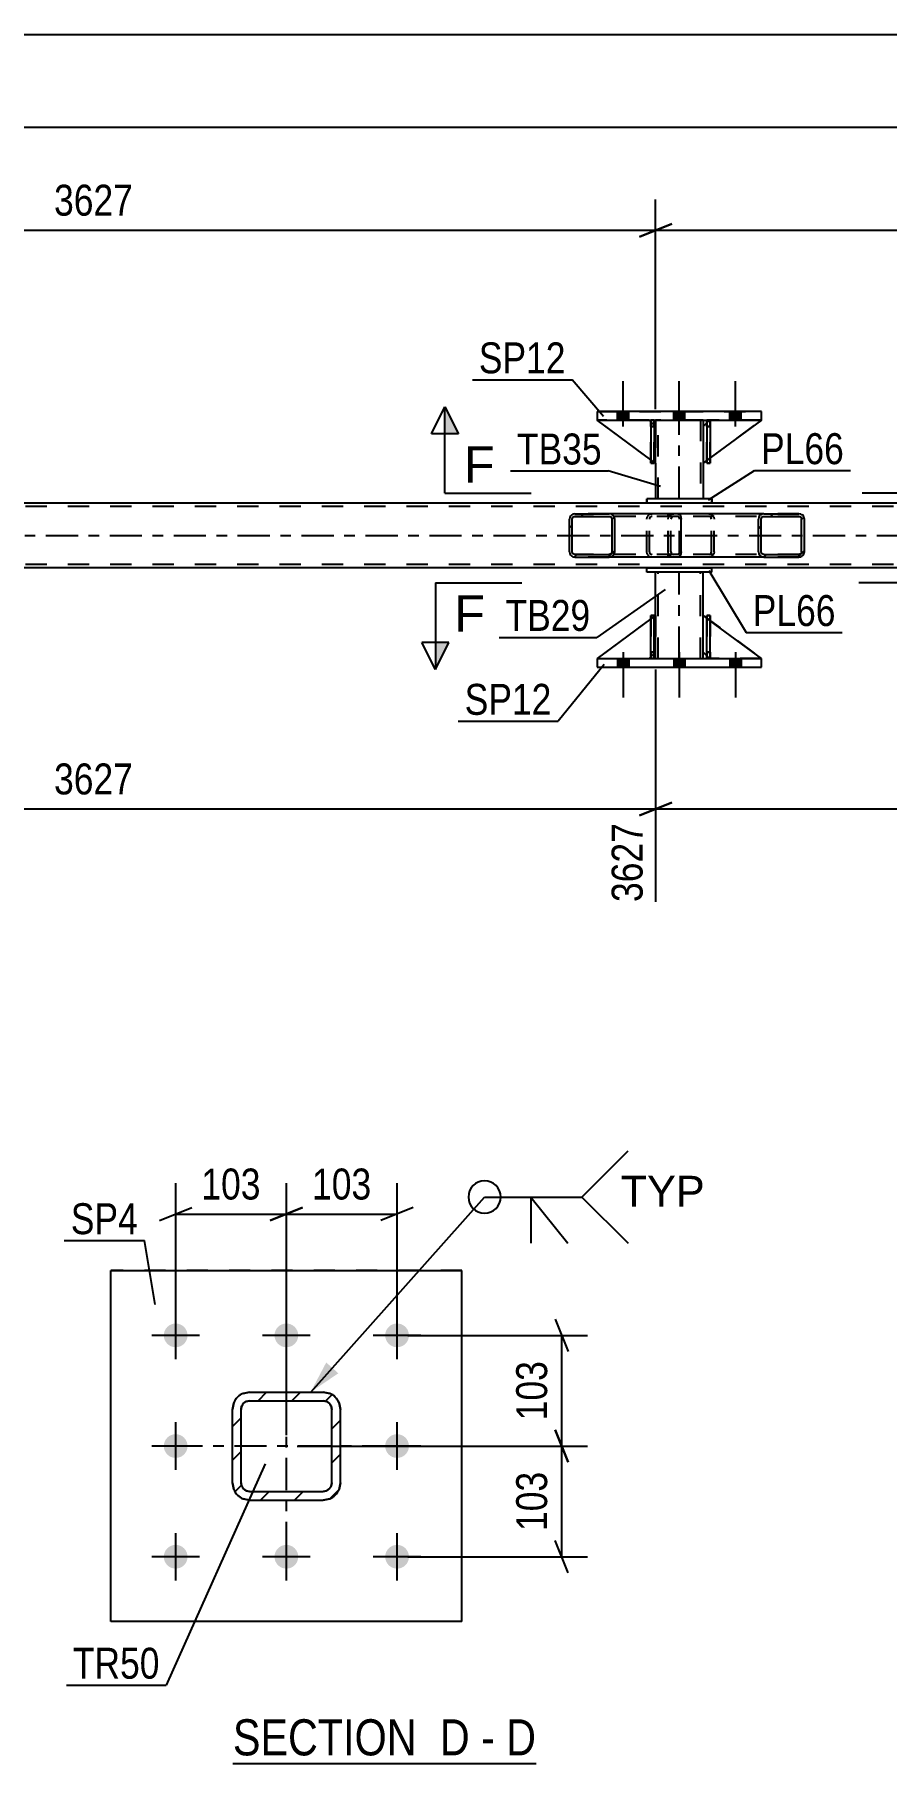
# Model space of a CAD drawing. Header units: millimetres. Extents: x 0 to 841, y 0 to 594.
# Drawn here: x 112.6 to 191.4, y 114.1 to 274.2 of the extents above; entities that cross this region are included whole.
import ezdxf

# ---------------------------------------------------------------- set-up
doc = ezdxf.new("R2010")
doc.units = ezdxf.units.MM
doc.linetypes.add('DXK_LINE_DOT2', pattern=[3.9198, 1.9599, -1.9599])
doc.linetypes.add('DXK_LINE_DOT3', pattern=[5.9187, 2.979, -0.9799, 0.9799, -0.9799])
doc.styles.add('Arial', font='arial.ttf', dxfattribs={"height": 0.2})
doc.styles.add('Arial Narrow', font='ARIALN.TTF', dxfattribs={"height": 0.2})

# ---------------------------------------------------------------- blocks, each defined once
blk = doc.blocks.new('Unknown-232924716-14 - 5169')
at = {"color": 6, "linetype": 'Continuous'}
blk.add_line((130.93, 114.1), (159, 114.1), dxfattribs=at)
at = {"color": 0, "linetype": 'Continuous'}
for points in [[(149.04, 114.85), (149.04, 118.35), (130.93, 118.35), (130.93, 114.85)], [(152.86, 114.85), (152.86, 118.35), (150.09, 118.35), (150.09, 114.85)], [(155.18, 114.85), (155.18, 118.35), (153.91, 118.35), (153.91, 114.85)], [(159, 114.85), (159, 118.35), (156.23, 118.35), (156.23, 114.85)]]:
    blk.add_wipeout(points, dxfattribs=at)
at = {"color": 7, "linetype": 'Continuous', "style": 'Arial Narrow'}
for s, p in [('SECTION ', (130.93, 114.85)), ('D', (150.09, 114.85)), ('D', (156.23, 114.85)), ('-', (153.91, 114.85))]:
    blk.add_text(s, height=3.34, dxfattribs=at).set_placement(p)
blk = doc.blocks.new('Bolt-232924716-3543 - 3540')
at = {"linetype": 'Continuous'}
for points in [[(167.58, 216.41), (166.54, 216.41), (166.54, 215.61), (167.58, 215.61)], [(167.58, 216.41), (166.54, 216.41), (166.54, 215.61), (167.58, 215.61)], [(167.58, 216.41), (166.54, 216.41), (166.54, 215.61), (167.58, 215.61)], [(172.78, 216.41), (171.74, 216.41), (171.74, 215.61), (172.78, 215.61)], [(172.78, 216.41), (171.74, 216.41), (171.74, 215.61), (172.78, 215.61)], [(177.98, 216.41), (176.94, 216.41), (176.94, 215.61), (177.98, 215.61)], [(177.98, 216.41), (176.94, 216.41), (176.94, 215.61), (177.98, 215.61)], [(177.98, 216.41), (176.94, 216.41), (176.94, 215.61), (177.98, 215.61)]]:
    blk.add_hatch(color=1, dxfattribs=at).paths.add_polyline_path(points)
at = {"color": 1, "linetype": 'Continuous'}
for p, q in [((166.54, 216.41), (166.54, 215.61)), ((166.54, 216.41), (166.54, 215.61)), ((166.54, 216.41), (166.54, 215.61)), ((167.06, 217.01), (167.06, 212.81)), ((167.06, 217.01), (167.06, 212.81)), ((167.06, 217.01), (167.06, 212.81)), ((167.58, 216.41), (167.58, 215.61)), ((167.58, 216.41), (167.58, 215.61)), ((167.58, 216.41), (167.58, 215.61)), ((171.74, 216.41), (171.74, 215.61)), ((171.74, 216.41), (171.74, 215.61)), ((172.26, 217.01), (172.26, 212.81)), ((172.26, 217.01), (172.26, 212.81)), ((172.78, 216.41), (172.78, 215.61)), ((172.78, 216.41), (172.78, 215.61)), ((176.94, 216.41), (176.94, 215.61)), ((176.94, 216.41), (176.94, 215.61)), ((176.94, 216.41), (176.94, 215.61)), ((177.46, 217.01), (177.46, 212.81)), ((177.46, 217.01), (177.46, 212.81)), ((177.46, 217.01), (177.46, 212.81)), ((177.98, 216.41), (177.98, 215.61)), ((177.98, 216.41), (177.98, 215.61)), ((177.98, 216.41), (177.98, 215.61))]:
    blk.add_line(p, q, dxfattribs=at)
blk = doc.blocks.new('Bolt-232924716-3544 - 3540')
at = {"linetype": 'Continuous'}
for points in [[(166.54, 238.49), (167.58, 238.49), (167.58, 239.29), (166.54, 239.29)], [(166.54, 238.49), (167.58, 238.49), (167.58, 239.29), (166.54, 239.29)], [(166.54, 238.49), (167.58, 238.49), (167.58, 239.29), (166.54, 239.29)], [(171.74, 238.49), (172.78, 238.49), (172.78, 239.29), (171.74, 239.29)], [(171.74, 238.49), (172.78, 238.49), (172.78, 239.29), (171.74, 239.29)], [(176.94, 238.49), (177.98, 238.49), (177.98, 239.29), (176.94, 239.29)], [(176.94, 238.49), (177.98, 238.49), (177.98, 239.29), (176.94, 239.29)], [(176.94, 238.49), (177.98, 238.49), (177.98, 239.29), (176.94, 239.29)]]:
    blk.add_hatch(color=1, dxfattribs=at).paths.add_polyline_path(points)
at = {"color": 1, "linetype": 'Continuous'}
for p, q in [((167.06, 237.89), (167.06, 242.09)), ((167.06, 237.89), (167.06, 242.09)), ((167.06, 237.89), (167.06, 242.09)), ((172.26, 237.89), (172.26, 242.09)), ((172.26, 237.89), (172.26, 242.09)), ((177.46, 237.89), (177.46, 242.09)), ((177.46, 237.89), (177.46, 242.09)), ((177.46, 237.89), (177.46, 242.09)), ((166.54, 238.49), (166.54, 239.29)), ((166.54, 238.49), (166.54, 239.29)), ((166.54, 238.49), (166.54, 239.29)), ((167.58, 238.49), (167.58, 239.29)), ((167.58, 238.49), (167.58, 239.29)), ((167.58, 238.49), (167.58, 239.29)), ((171.74, 238.49), (171.74, 239.29)), ((171.74, 238.49), (171.74, 239.29)), ((172.78, 238.49), (172.78, 239.29)), ((172.78, 238.49), (172.78, 239.29)), ((176.94, 238.49), (176.94, 239.29)), ((176.94, 238.49), (176.94, 239.29)), ((176.94, 238.49), (176.94, 239.29)), ((177.98, 238.49), (177.98, 239.29)), ((177.98, 238.49), (177.98, 239.29)), ((177.98, 238.49), (177.98, 239.29))]:
    blk.add_line(p, q, dxfattribs=at)
blk = doc.blocks.new('Part-232924716-3842 - 3540')
at = {"color": 2, "linetype": 'Continuous'}
for p, q in [((175.26, 231.21), (169.26, 231.21)), ((169.26, 230.81), (169.26, 231.21)), ((175.26, 230.81), (169.26, 230.81)), ((175.26, 231.21), (175.26, 230.81))]:
    blk.add_line(p, q, dxfattribs=at)
at = {"color": 7, "linetype": 'DXK_LINE_DOT2'}
for p, q in [((169.26, 231.21), (169.26, 230.81)), ((175.26, 230.81), (175.26, 231.21))]:
    blk.add_line(p, q, dxfattribs=at)
blk = doc.blocks.new('Part-232924716-3634 - 3540')
at = {"color": 2, "linetype": 'Continuous'}
for p, q in [((169.26, 230.81), (78.1, 230.81)), ((339.53, 230.81), (175.26, 230.81)), ((594.94, 224.81), (78.1, 224.81))]:
    blk.add_line(p, q, dxfattribs=at)
at = {"color": 7, "linetype": 'DXK_LINE_DOT2'}
for p, q in [((175.26, 230.81), (169.26, 230.81)), ((736.94, 230.49), (78.1, 230.49)), ((736.94, 225.13), (78.1, 225.13))]:
    blk.add_line(p, q, dxfattribs=at)
at = {"color": 7, "linetype": 'DXK_LINE_DOT3'}
blk.add_line((78.1, 227.81), (736.94, 227.81), dxfattribs=at)
blk = doc.blocks.new('Part-232924716-3745 - 3540')
at = {"color": 7, "linetype": 'DXK_LINE_DOT2'}
for p, q in [((169.61, 237.89), (169.61, 238.49)), ((169.61, 238.49), (169.61, 238.49)), ((169.61, 238.49), (169.61, 234.49)), ((169.93, 238.49), (169.61, 238.49)), ((169.61, 234.49), (169.61, 237.89)), ((169.61, 237.89), (169.93, 237.89)), ((169.93, 237.89), (169.93, 238.49)), ((169.93, 234.49), (169.93, 238.49)), ((169.93, 237.89), (169.93, 234.49)), ((169.61, 234.49), (169.93, 234.49))]:
    blk.add_line(p, q, dxfattribs=at)
blk = doc.blocks.new('Part-232924716-3746 - 3540')
at = {"color": 2, "linetype": 'Continuous'}
for p, q in [((175.13, 238.49), (174.81, 238.49)), ((174.81, 238.49), (174.81, 234.49)), ((175.13, 238.49), (175.13, 238.49)), ((175.13, 238.49), (175.13, 234.49)), ((175.13, 234.49), (174.81, 234.49))]:
    blk.add_line(p, q, dxfattribs=at)
at = {"color": 7, "linetype": 'DXK_LINE_DOT2'}
for p, q in [((174.81, 237.89), (174.81, 238.49)), ((175.13, 237.89), (174.81, 237.89)), ((174.81, 237.89), (174.81, 234.49)), ((175.13, 237.89), (175.13, 238.49)), ((175.13, 238.49), (175.13, 238.49)), ((175.13, 234.49), (175.13, 237.89))]:
    blk.add_line(p, q, dxfattribs=at)
blk = doc.blocks.new('Part-232924716-3747 - 3540')
at = {"color": 2, "linetype": 'Continuous'}
for p, q in [((169.93, 238.49), (169.61, 238.49)), ((169.61, 238.49), (169.61, 234.49)), ((169.93, 238.49), (169.93, 238.49)), ((169.93, 238.49), (169.93, 234.49)), ((169.93, 234.49), (169.61, 234.49))]:
    blk.add_line(p, q, dxfattribs=at)
at = {"color": 7, "linetype": 'DXK_LINE_DOT2'}
for p, q in [((169.61, 237.89), (169.61, 238.49)), ((169.93, 237.89), (169.61, 237.89)), ((169.61, 237.89), (169.61, 234.49)), ((169.93, 237.89), (169.93, 238.49)), ((169.93, 238.49), (169.93, 238.49)), ((169.93, 234.49), (169.93, 237.89))]:
    blk.add_line(p, q, dxfattribs=at)
blk = doc.blocks.new('Part-232924716-3748 - 3540')
at = {"color": 7, "linetype": 'DXK_LINE_DOT2'}
for p, q in [((170.06, 234.49), (164.66, 238.49)), ((164.66, 238.49), (169.46, 238.49)), ((169.46, 238.49), (170.06, 237.89)), ((170.06, 237.89), (169.46, 238.49)), ((170.06, 237.89), (170.06, 234.49)), ((170.06, 237.89), (170.06, 237.89)), ((170.06, 237.89), (170.06, 234.49))]:
    blk.add_line(p, q, dxfattribs=at)
blk = doc.blocks.new('Part-232924716-3749 - 3540')
at = {"color": 2, "linetype": 'Continuous'}
for p, q in [((169.61, 234.82), (164.66, 238.49)), ((169.61, 238.33), (169.46, 238.49)), ((170.06, 237.89), (169.93, 238.01)), ((170.06, 237.89), (170.06, 237.89)), ((170.06, 234.49), (170.06, 237.89)), ((169.93, 234.58), (170.06, 234.49)), ((170.06, 234.49), (170.06, 234.49))]:
    blk.add_line(p, q, dxfattribs=at)
at = {"color": 7, "linetype": 'DXK_LINE_DOT2'}
for p, q in [((169.46, 238.49), (164.66, 238.49)), ((169.46, 238.49), (170.06, 237.89)), ((169.93, 238.01), (169.61, 238.33)), ((170.06, 237.89), (170.06, 234.49)), ((169.93, 234.58), (169.61, 234.82))]:
    blk.add_line(p, q, dxfattribs=at)
blk = doc.blocks.new('Part-232924716-3750 - 3540')
at = {"color": 7, "linetype": 'DXK_LINE_DOT2'}
for p, q in [((175.06, 238.49), (174.46, 237.89)), ((174.46, 234.49), (179.86, 238.49)), ((174.46, 237.89), (174.46, 234.49)), ((179.86, 238.49), (175.06, 238.49))]:
    blk.add_line(p, q, dxfattribs=at)
blk = doc.blocks.new('Part-232924716-3754 - 3540')
at = {"linetype": 'Continuous'}
h = blk.add_hatch(dxfattribs=at)
h.set_pattern_fill('', scale=0.7, style=0, pattern_type=0)
h.set_pattern_definition([(45, (183.8002, 229.5111), (-1.57154, 1.57154), [])])
h.paths.add_polyline_path([(183.84, 229.33), (183.8, 229.51), (183.69, 229.67), (183.52, 229.77), (183.33, 229.81), (180.09, 229.81), (179.9, 229.77), (179.73, 229.67), (179.62, 229.51), (179.58, 229.33), (179.58, 226.29), (179.62, 226.1), (179.73, 225.95), (179.9, 225.84), (180.09, 225.81), (183.33, 225.81), (183.52, 225.84), (183.69, 225.95), (183.8, 226.1), (183.84, 226.29)])
h.paths.add_polyline_path([(183.56, 226.2), (183.51, 226.12), (183.43, 226.07), (183.33, 226.05), (180.09, 226.05), (180, 226.07), (179.91, 226.12), (179.86, 226.2), (179.84, 226.29), (179.84, 229.33), (179.86, 229.42), (179.91, 229.5), (180, 229.55), (180.09, 229.57), (183.33, 229.57), (183.43, 229.55), (183.51, 229.5), (183.56, 229.42), (183.58, 229.33), (183.58, 226.29)])
at = {"color": 7, "linetype": 'DXK_LINE_DOT2'}
for p, q in [((171.23, 229.33), (171.27, 229.51)), ((171.23, 226.29), (171.23, 229.33)), ((171.51, 229.42), (171.49, 229.33)), ((171.49, 226.29), (171.49, 229.33)), ((171.56, 229.5), (171.51, 229.42)), ((171.55, 229.77), (171.74, 229.81)), ((171.65, 229.55), (171.56, 229.5)), ((171.74, 229.57), (171.65, 229.55)), ((172.15, 229.81), (171.74, 229.81)), ((183.33, 229.57), (171.74, 229.57)), ((174.98, 229.81), (175.17, 229.77)), ((175.08, 229.55), (174.98, 229.57)), ((175.16, 229.5), (175.08, 229.55)), ((175.21, 229.42), (175.16, 229.5)), ((175.23, 229.33), (175.21, 229.42)), ((175.23, 226.29), (175.23, 229.33)), ((175.45, 229.51), (175.49, 229.33)), ((175.49, 226.29), (175.49, 229.33)), ((183.33, 229.81), (180.09, 229.81)), ((171.27, 226.1), (171.23, 226.29)), ((171.49, 226.29), (171.51, 226.2)), ((171.51, 226.2), (171.56, 226.12)), ((171.74, 225.81), (171.55, 225.84)), ((171.56, 226.12), (171.65, 226.07)), ((171.65, 226.07), (171.74, 226.05)), ((183.33, 226.05), (171.74, 226.05)), ((172.15, 225.81), (171.74, 225.81)), ((174.98, 226.05), (175.08, 226.07)), ((175.17, 225.84), (174.98, 225.81)), ((175.08, 226.07), (175.16, 226.12)), ((175.16, 226.12), (175.21, 226.2)), ((175.21, 226.2), (175.23, 226.29)), ((175.49, 226.29), (175.45, 226.1)), ((183.33, 225.81), (180.09, 225.81))]:
    blk.add_line(p, q, dxfattribs=at)
at = {"color": 2, "linetype": 'Continuous'}
for p, q in [((180.09, 229.81), (172.15, 229.81)), ((179.62, 229.51), (179.58, 229.33)), ((179.58, 226.29), (179.58, 229.33)), ((179.84, 229.33), (179.86, 229.42)), ((179.84, 226.29), (179.84, 229.33)), ((179.86, 229.42), (179.91, 229.5)), ((180.09, 229.81), (179.9, 229.77)), ((179.91, 229.5), (180, 229.55)), ((180, 229.55), (180.09, 229.57)), ((180.09, 229.81), (183.33, 229.81)), ((180.09, 229.57), (183.33, 229.57)), ((183.52, 229.77), (183.33, 229.81)), ((183.33, 229.57), (183.43, 229.55)), ((183.43, 229.55), (183.51, 229.5)), ((183.51, 229.5), (183.56, 229.42)), ((183.56, 229.42), (183.58, 229.33)), ((183.58, 226.29), (183.58, 229.33)), ((183.84, 229.33), (183.8, 229.51)), ((183.84, 226.29), (183.84, 229.33)), ((180.09, 225.81), (172.15, 225.81)), ((179.58, 226.29), (179.62, 226.1)), ((179.86, 226.2), (179.84, 226.29)), ((179.91, 226.12), (179.86, 226.2)), ((179.9, 225.84), (180.09, 225.81)), ((180, 226.07), (179.91, 226.12)), ((180.09, 226.05), (180, 226.07)), ((180.09, 226.05), (183.33, 226.05)), ((180.09, 225.81), (183.33, 225.81)), ((183.43, 226.07), (183.33, 226.05)), ((183.33, 225.81), (183.52, 225.84)), ((183.51, 226.12), (183.43, 226.07)), ((183.56, 226.2), (183.51, 226.12)), ((183.58, 226.29), (183.56, 226.2)), ((183.8, 226.1), (183.84, 226.29))]:
    blk.add_line(p, q, dxfattribs=at)
at = {"color": 7, "linetype": 'DXK_LINE_DOT2'}
for centre, start, end in [((171.72, 229.31), 110.7583, 155.68), ((175, 229.31), 24.32, 69.2417), ((171.72, 226.31), 204.32, 249.2417), ((175, 226.31), 290.7583, 335.68)]:
    blk.add_arc(centre, 0.496, start, end, dxfattribs=at)
at = {"color": 2, "linetype": 'Continuous'}
for centre, start, end in [((180.07, 229.31), 110.7583, 155.68), ((183.35, 229.31), 24.32, 69.2417), ((180.07, 226.31), 204.32, 249.2417), ((183.35, 226.31), 290.7583, 335.68)]:
    blk.add_arc(centre, 0.496, start, end, dxfattribs=at)
blk = doc.blocks.new('Part-232924716-3756 - 3540')
at = {"linetype": 'Continuous'}
h = blk.add_hatch(dxfattribs=at)
h.set_pattern_fill('', scale=0.7, style=0, pattern_type=0)
h.set_pattern_definition([(45, (166.2404, 229.5111), (-1.57154, 1.57154), [])])
h.paths.add_polyline_path([(166.28, 229.33), (166.24, 229.51), (166.13, 229.67), (165.97, 229.77), (165.78, 229.81), (162.59, 229.81), (162.4, 229.77), (162.24, 229.67), (162.13, 229.51), (162.09, 229.33), (162.09, 226.29), (162.13, 226.1), (162.24, 225.95), (162.4, 225.84), (162.59, 225.81), (165.78, 225.81), (165.97, 225.84), (166.13, 225.95), (166.24, 226.1), (166.28, 226.29)])
h.paths.add_polyline_path([(166.01, 226.2), (165.95, 226.12), (165.87, 226.07), (165.78, 226.05), (162.59, 226.05), (162.5, 226.07), (162.41, 226.12), (162.36, 226.2), (162.34, 226.29), (162.34, 229.33), (162.36, 229.42), (162.41, 229.5), (162.5, 229.55), (162.59, 229.57), (165.78, 229.57), (165.87, 229.55), (165.95, 229.5), (166.01, 229.42), (166.03, 229.33), (166.03, 226.29)])
at = {"color": 2, "linetype": 'Continuous'}
for p, q in [((162.13, 229.51), (162.09, 229.33)), ((162.09, 226.29), (162.09, 229.33)), ((162.34, 229.33), (162.36, 229.42)), ((162.34, 226.29), (162.34, 229.33)), ((162.36, 229.42), (162.41, 229.5)), ((162.59, 229.81), (162.4, 229.77)), ((162.41, 229.5), (162.5, 229.55)), ((162.5, 229.55), (162.59, 229.57)), ((162.59, 229.81), (165.78, 229.81)), ((162.59, 229.57), (165.78, 229.57)), ((172.15, 229.81), (165.78, 229.81)), ((165.97, 229.77), (165.78, 229.81)), ((165.78, 229.57), (165.87, 229.55)), ((165.87, 229.55), (165.95, 229.5)), ((165.95, 229.5), (166.01, 229.42)), ((166.01, 229.42), (166.03, 229.33)), ((166.03, 226.29), (166.03, 229.33)), ((166.28, 229.33), (166.24, 229.51)), ((166.28, 226.29), (166.28, 229.33)), ((172.15, 229.81), (172.25, 229.77)), ((172.25, 229.77), (172.34, 229.67)), ((172.34, 229.67), (172.4, 229.51)), ((172.4, 229.51), (172.42, 229.33)), ((172.42, 226.29), (172.42, 229.33)), ((162.09, 226.29), (162.13, 226.1)), ((162.36, 226.2), (162.34, 226.29)), ((162.41, 226.12), (162.36, 226.2)), ((162.4, 225.84), (162.59, 225.81)), ((162.5, 226.07), (162.41, 226.12)), ((162.59, 226.05), (162.5, 226.07)), ((162.59, 226.05), (165.78, 226.05)), ((162.59, 225.81), (165.78, 225.81)), ((165.87, 226.07), (165.78, 226.05)), ((165.78, 225.81), (165.97, 225.84)), ((172.15, 225.81), (165.78, 225.81)), ((165.95, 226.12), (165.87, 226.07)), ((166.01, 226.2), (165.95, 226.12)), ((166.03, 226.29), (166.01, 226.2)), ((166.24, 226.1), (166.28, 226.29)), ((172.25, 225.84), (172.15, 225.81)), ((172.34, 225.95), (172.25, 225.84)), ((172.4, 226.1), (172.34, 225.95)), ((172.42, 226.29), (172.4, 226.1))]:
    blk.add_line(p, q, dxfattribs=at)
at = {"color": 7, "linetype": 'DXK_LINE_DOT2'}
for p, q in [((165.78, 229.81), (162.59, 229.81)), ((172.15, 229.57), (162.59, 229.57)), ((169.24, 229.33), (169.28, 229.51)), ((169.24, 226.29), (169.24, 229.33)), ((169.51, 229.42), (169.49, 229.33)), ((169.49, 226.29), (169.49, 229.33)), ((169.56, 229.5), (169.51, 229.42)), ((169.55, 229.77), (169.74, 229.81)), ((169.65, 229.55), (169.56, 229.5)), ((169.74, 229.57), (169.65, 229.55)), ((171.23, 229.57), (171.23, 229.81)), ((172.2, 229.55), (172.15, 229.57)), ((172.24, 229.5), (172.2, 229.55)), ((172.27, 229.42), (172.24, 229.5)), ((172.28, 229.33), (172.27, 229.42)), ((172.28, 226.29), (172.28, 229.33)), ((172.15, 226.05), (162.59, 226.05)), ((165.78, 225.81), (162.59, 225.81)), ((169.28, 226.1), (169.24, 226.29)), ((169.49, 226.29), (169.51, 226.2)), ((169.51, 226.2), (169.56, 226.12)), ((169.74, 225.81), (169.55, 225.84)), ((169.56, 226.12), (169.59, 226.1)), ((169.59, 226.1), (169.65, 226.07)), ((169.65, 226.07), (169.74, 226.05)), ((171.23, 225.81), (171.23, 226.05)), ((172.15, 226.05), (172.2, 226.07)), ((172.2, 226.07), (172.24, 226.12)), ((172.24, 226.12), (172.27, 226.2)), ((172.27, 226.2), (172.28, 226.29))]:
    blk.add_line(p, q, dxfattribs=at)
at = {"color": 2, "linetype": 'Continuous'}
for centre, start, end in [((162.58, 229.31), 111.1941, 156.1506), ((165.79, 229.31), 23.8494, 68.8059), ((162.58, 226.3), 203.8494, 248.8059), ((165.79, 226.3), 291.1941, 336.1506)]:
    blk.add_arc(centre, 0.492, start, end, dxfattribs=at)
at = {"color": 7, "linetype": 'DXK_LINE_DOT2'}
for centre, start, end in [((169.73, 229.31), 111.1941, 156.1506), ((169.73, 226.3), 203.8494, 248.8059)]:
    blk.add_arc(centre, 0.492, start, end, dxfattribs=at)
blk = doc.blocks.new('Part-232924716-3792 - 3540')
at = {"color": 2, "linetype": 'Continuous'}
for p, q in [((174.81, 238.24), (174.46, 237.89)), ((174.46, 237.89), (174.46, 234.49)), ((179.86, 238.49), (175.13, 234.99)), ((174.81, 234.75), (174.46, 234.49))]:
    blk.add_line(p, q, dxfattribs=at)
at = {"color": 7, "linetype": 'DXK_LINE_DOT2'}
for p, q in [((175.06, 238.49), (174.81, 238.24)), ((179.86, 238.49), (175.06, 238.49)), ((175.13, 234.99), (174.81, 234.75))]:
    blk.add_line(p, q, dxfattribs=at)
blk = doc.blocks.new('Part-232924716-3793 - 3540')
at = {"color": 7, "linetype": 'DXK_LINE_DOT2'}
for p, q in [((175.13, 220.41), (174.81, 220.41)), ((174.81, 217.01), (174.81, 220.41)), ((174.81, 216.41), (174.81, 220.41)), ((175.13, 220.41), (175.13, 217.01)), ((175.13, 216.41), (175.13, 220.41)), ((175.13, 217.01), (174.81, 217.01)), ((174.81, 216.41), (174.81, 217.01)), ((175.13, 216.41), (174.81, 216.41)), ((175.13, 217.01), (175.13, 216.41)), ((175.13, 216.41), (175.13, 216.41))]:
    blk.add_line(p, q, dxfattribs=at)
blk = doc.blocks.new('Part-232924716-3794 - 3540')
at = {"color": 7, "linetype": 'DXK_LINE_DOT2'}
for p, q in [((169.93, 220.41), (169.61, 220.41)), ((169.61, 217.01), (169.61, 220.41)), ((169.61, 216.41), (169.61, 220.41)), ((169.93, 220.41), (169.93, 217.01)), ((169.93, 216.41), (169.93, 220.41)), ((169.93, 217.01), (169.61, 217.01)), ((169.61, 216.41), (169.61, 217.01)), ((169.93, 216.41), (169.61, 216.41)), ((169.93, 217.01), (169.93, 216.41)), ((169.93, 216.41), (169.93, 216.41))]:
    blk.add_line(p, q, dxfattribs=at)
blk = doc.blocks.new('Part-232924716-3795 - 3540')
at = {"color": 2, "linetype": 'Continuous'}
for p, q in [((174.81, 216.41), (174.81, 220.41)), ((174.81, 220.41), (175.13, 220.41)), ((175.13, 216.41), (175.13, 220.41)), ((174.81, 216.41), (174.81, 216.41)), ((175.13, 216.41), (174.81, 216.41))]:
    blk.add_line(p, q, dxfattribs=at)
at = {"color": 7, "linetype": 'DXK_LINE_DOT2'}
for p, q in [((174.81, 220.41), (174.81, 217.01)), ((175.13, 217.01), (175.13, 220.41)), ((174.81, 217.01), (174.81, 216.41)), ((174.81, 217.01), (175.13, 217.01)), ((175.13, 216.41), (175.13, 217.01)), ((175.13, 216.41), (175.13, 216.41))]:
    blk.add_line(p, q, dxfattribs=at)
blk = doc.blocks.new('Part-232924716-3796 - 3540')
at = {"color": 2, "linetype": 'Continuous'}
for p, q in [((169.61, 216.41), (169.61, 220.41)), ((169.61, 220.41), (169.93, 220.41)), ((169.93, 216.41), (169.93, 220.41)), ((169.61, 216.41), (169.61, 216.41)), ((169.93, 216.41), (169.61, 216.41))]:
    blk.add_line(p, q, dxfattribs=at)
at = {"color": 7, "linetype": 'DXK_LINE_DOT2'}
for p, q in [((169.61, 220.41), (169.61, 217.01)), ((169.93, 217.01), (169.93, 220.41)), ((169.61, 217.01), (169.61, 216.41)), ((169.61, 217.01), (169.93, 217.01)), ((169.93, 216.41), (169.93, 217.01)), ((169.93, 216.41), (169.93, 216.41))]:
    blk.add_line(p, q, dxfattribs=at)
blk = doc.blocks.new('Part-232924716-3797 - 3540')
at = {"color": 7, "linetype": 'DXK_LINE_DOT2'}
for p, q in [((170.06, 220.41), (164.66, 216.41)), ((170.06, 217.01), (170.06, 220.41)), ((170.06, 220.41), (170.06, 217.01)), ((164.66, 216.41), (169.46, 216.41)), ((169.46, 216.41), (170.06, 217.01)), ((170.06, 217.01), (169.46, 216.41)), ((170.06, 217.01), (170.06, 217.01))]:
    blk.add_line(p, q, dxfattribs=at)
blk = doc.blocks.new('Part-232924716-3804 - 3540')
at = {"color": 2, "linetype": 'Continuous'}
for p, q in [((169.61, 220.08), (164.66, 216.41)), ((170.06, 220.41), (169.93, 220.31)), ((170.06, 217.01), (170.06, 220.41)), ((169.61, 216.56), (169.46, 216.41)), ((170.06, 217.01), (169.93, 216.88)), ((170.06, 217.01), (170.06, 217.01))]:
    blk.add_line(p, q, dxfattribs=at)
at = {"color": 7, "linetype": 'DXK_LINE_DOT2'}
for p, q in [((169.93, 220.31), (169.61, 220.08)), ((170.06, 217.01), (170.06, 220.41)), ((164.66, 216.41), (169.46, 216.41)), ((170.06, 217.01), (169.46, 216.41)), ((169.93, 216.88), (169.61, 216.56))]:
    blk.add_line(p, q, dxfattribs=at)
blk = doc.blocks.new('Part-232924716-3805 - 3540')
at = {"color": 7, "linetype": 'DXK_LINE_DOT2'}
for p, q in [((174.46, 217.01), (174.46, 220.41)), ((174.46, 220.41), (179.86, 216.41)), ((175.06, 216.41), (174.46, 217.01)), ((179.86, 216.41), (175.06, 216.41))]:
    blk.add_line(p, q, dxfattribs=at)
blk = doc.blocks.new('Part-232924716-3806 - 3540')
at = {"color": 2, "linetype": 'Continuous'}
for p, q in [((174.46, 217.01), (174.46, 220.41)), ((174.81, 220.14), (174.46, 220.41)), ((179.86, 216.41), (175.13, 219.91)), ((174.81, 216.65), (174.46, 217.01))]:
    blk.add_line(p, q, dxfattribs=at)
at = {"color": 7, "linetype": 'DXK_LINE_DOT2'}
for p, q in [((175.13, 219.91), (174.81, 220.14)), ((175.06, 216.41), (174.81, 216.65)), ((179.86, 216.41), (175.06, 216.41)), ((179.86, 216.41), (179.86, 216.41)), ((179.86, 216.41), (179.86, 216.41))]:
    blk.add_line(p, q, dxfattribs=at)
blk = doc.blocks.new('Part-232924716-3811 - 3540')
at = {"color": 2, "linetype": 'Continuous'}
for p, q in [((164.66, 216.41), (164.66, 215.61)), ((164.66, 216.41), (179.86, 216.41)), ((179.86, 215.61), (179.86, 216.41)), ((164.66, 215.61), (179.86, 215.61))]:
    blk.add_line(p, q, dxfattribs=at)
at = {"color": 7, "linetype": 'DXK_LINE_DOT2'}
for p, q in [((164.66, 216.41), (179.86, 216.41)), ((164.66, 215.61), (179.86, 215.61))]:
    blk.add_line(p, q, dxfattribs=at)
blk = doc.blocks.new('Part-232924716-3816 - 3540')
at = {"color": 2, "linetype": 'Continuous'}
for p, q in [((179.86, 239.29), (164.66, 239.29)), ((164.66, 239.29), (164.66, 238.49)), ((179.86, 238.49), (179.86, 239.29)), ((164.66, 238.49), (179.86, 238.49))]:
    blk.add_line(p, q, dxfattribs=at)
at = {"color": 7, "linetype": 'DXK_LINE_DOT2'}
for p, q in [((164.66, 239.29), (179.86, 239.29)), ((164.66, 238.49), (179.86, 238.49))]:
    blk.add_line(p, q, dxfattribs=at)
blk = doc.blocks.new('Part-232924716-3832 - 3540')
at = {"color": 2, "linetype": 'Continuous'}
for p, q in [((170.06, 220.41), (170.06, 224.41)), ((174.46, 220.41), (174.46, 224.41)), ((170.06, 216.41), (170.06, 217.01)), ((174.46, 216.41), (174.46, 217.01))]:
    blk.add_line(p, q, dxfattribs=at)
at = {"color": 7, "linetype": 'DXK_LINE_DOT2'}
for p, q in [((174.46, 224.41), (170.06, 224.41)), ((170.3, 216.41), (170.3, 224.41)), ((174.22, 216.41), (174.22, 224.41)), ((170.06, 217.01), (170.06, 220.41)), ((174.46, 217.01), (174.46, 220.41)), ((170.06, 216.41), (174.46, 216.41))]:
    blk.add_line(p, q, dxfattribs=at)
at = {"color": 7, "linetype": 'DXK_LINE_DOT3'}
blk.add_line((172.26, 216.41), (172.26, 224.41), dxfattribs=at)
blk = doc.blocks.new('Part-232924716-3837 - 3540')
at = {"color": 2, "linetype": 'Continuous'}
for p, q in [((169.26, 224.81), (175.26, 224.81)), ((169.26, 224.41), (169.26, 224.81)), ((175.26, 224.41), (169.26, 224.41)), ((175.26, 224.41), (175.26, 224.81))]:
    blk.add_line(p, q, dxfattribs=at)
at = {"color": 7, "linetype": 'DXK_LINE_DOT2'}
for p, q in [((175.26, 224.81), (169.26, 224.81)), ((175.26, 224.41), (169.26, 224.41))]:
    blk.add_line(p, q, dxfattribs=at)
blk = doc.blocks.new('Part-232924716-3847 - 3540')
at = {"color": 2, "linetype": 'Continuous'}
for p, q in [((170.06, 238.49), (170.06, 237.89)), ((174.46, 238.49), (174.46, 237.89)), ((170.06, 234.49), (170.06, 231.21)), ((174.46, 234.49), (174.46, 231.21))]:
    blk.add_line(p, q, dxfattribs=at)
at = {"color": 7, "linetype": 'DXK_LINE_DOT2'}
for p, q in [((174.46, 238.49), (170.06, 238.49)), ((170.06, 237.89), (170.06, 234.49)), ((170.3, 231.21), (170.3, 238.49)), ((174.22, 238.49), (174.22, 231.21)), ((174.46, 237.89), (174.46, 234.49)), ((174.46, 231.21), (170.06, 231.21))]:
    blk.add_line(p, q, dxfattribs=at)
at = {"color": 7, "linetype": 'DXK_LINE_DOT3'}
blk.add_line((172.26, 231.21), (172.26, 238.49), dxfattribs=at)
blk = doc.blocks.new('Part-232924716-3850 - 3540')
at = {"color": 7, "linetype": 'DXK_LINE_DOT2'}
for p, q in [((174.81, 237.89), (174.81, 238.49)), ((174.81, 238.49), (174.81, 238.49)), ((174.81, 238.49), (174.81, 234.49)), ((175.13, 238.49), (174.81, 238.49)), ((174.81, 234.49), (174.81, 237.89)), ((174.81, 237.89), (175.13, 237.89)), ((175.13, 237.89), (175.13, 238.49)), ((175.13, 234.49), (175.13, 238.49)), ((175.13, 237.89), (175.13, 234.49)), ((174.81, 234.49), (175.13, 234.49))]:
    blk.add_line(p, q, dxfattribs=at)
blk = doc.blocks.new('Part-232924716-5290 - 5169')
at = {"linetype": 'Continuous'}
h = blk.add_hatch(dxfattribs=at)
h.set_pattern_fill('', scale=0.7, style=0, pattern_type=0)
h.set_pattern_definition([(45, (139.8933, 138.6142), (-1.57154, 1.57154), [])])
h.paths.add_polyline_path([(139.28, 138.49), (139.89, 138.61), (140.41, 138.96), (140.76, 139.48), (140.88, 140.09), (140.88, 146.89), (140.76, 147.5), (140.41, 148.02), (139.89, 148.37), (139.28, 148.49), (132.48, 148.49), (131.87, 148.37), (131.35, 148.02), (131, 147.5), (130.88, 146.89), (130.88, 140.09), (131, 139.48), (131.35, 138.96), (131.87, 138.61), (132.48, 138.49)])
h.paths.add_polyline_path([(132.48, 139.29), (132.17, 139.35), (131.92, 139.53), (131.74, 139.79), (131.68, 140.09), (131.68, 146.89), (131.74, 147.2), (131.92, 147.46), (132.17, 147.63), (132.48, 147.69), (139.28, 147.69), (139.59, 147.63), (139.85, 147.46), (140.02, 147.2), (140.08, 146.89), (140.08, 140.09), (140.02, 139.79), (139.85, 139.53), (139.59, 139.35), (139.28, 139.29)])
at = {"color": 7, "linetype": 'DXK_LINE_DOT3'}
for p, q in [((135.88, 133.49), (135.88, 153.49)), ((145.88, 143.49), (125.88, 143.49))]:
    blk.add_line(p, q, dxfattribs=at)
at = {"color": 7, "linetype": 'DXK_LINE_DOT2'}
for p, q in [((130.88, 146.89), (131, 147.5)), ((131.87, 148.37), (132.48, 148.49)), ((132.48, 147.69), (132.17, 147.63)), ((132.48, 148.49), (139.28, 148.49)), ((132.48, 147.69), (139.28, 147.69)), ((139.28, 148.49), (139.89, 148.37)), ((139.59, 147.63), (139.28, 147.69)), ((140.76, 147.5), (140.88, 146.89)), ((130.88, 140.09), (130.88, 146.89)), ((131.74, 147.2), (131.68, 146.89)), ((131.68, 140.09), (131.68, 146.89)), ((140.08, 146.89), (140.02, 147.2)), ((140.08, 140.09), (140.08, 146.89)), ((140.88, 140.09), (140.88, 146.89)), ((131, 139.48), (130.88, 140.09)), ((131.68, 140.09), (131.74, 139.79)), ((132.17, 139.35), (132.48, 139.29)), ((132.48, 139.29), (139.28, 139.29)), ((139.28, 139.29), (139.59, 139.35)), ((140.02, 139.79), (140.08, 140.09)), ((140.88, 140.09), (140.76, 139.48)), ((132.48, 138.49), (131.87, 138.61)), ((132.48, 138.49), (139.28, 138.49)), ((139.89, 138.61), (139.28, 138.49))]:
    blk.add_line(p, q, dxfattribs=at)
at = {"color": 2, "linetype": 'Continuous'}
for p, q in [((131, 147.5), (130.88, 146.89)), ((132.48, 148.49), (131.87, 148.37)), ((132.17, 147.63), (132.48, 147.69)), ((132.48, 148.49), (139.28, 148.49)), ((132.48, 147.69), (139.28, 147.69)), ((139.89, 148.37), (139.28, 148.49)), ((139.28, 147.69), (139.59, 147.63)), ((140.88, 146.89), (140.76, 147.5)), ((130.88, 140.09), (130.88, 146.89)), ((131.68, 146.89), (131.74, 147.2)), ((131.68, 140.09), (131.68, 146.89)), ((140.02, 147.2), (140.08, 146.89)), ((140.08, 140.09), (140.08, 146.89)), ((140.88, 140.09), (140.88, 146.89)), ((130.88, 140.09), (131, 139.48)), ((131.74, 139.79), (131.68, 140.09)), ((132.48, 139.29), (132.17, 139.35)), ((132.48, 139.29), (139.28, 139.29)), ((139.59, 139.35), (139.28, 139.29)), ((140.08, 140.09), (140.02, 139.79)), ((140.76, 139.48), (140.88, 140.09)), ((131.87, 138.61), (132.48, 138.49)), ((132.48, 138.49), (139.28, 138.49)), ((139.28, 138.49), (139.89, 138.61))]:
    blk.add_line(p, q, dxfattribs=at)
at = {"color": 7, "linetype": 'DXK_LINE_DOT2'}
for centre, radius, start, end in [((132.48, 146.89), 1.6, 112.5, 157.5), ((132.48, 146.89), 0.8, 112.5, 157.5), ((139.28, 146.89), 0.8, 22.5, 67.5), ((139.28, 146.89), 1.6, 22.5, 67.5), ((132.48, 140.09), 1.6, 202.5, 247.5), ((132.48, 140.09), 0.8, 202.5, 247.5), ((139.28, 140.09), 0.8, 292.5, 337.5), ((139.28, 140.09), 1.6, 292.5, 337.5)]:
    blk.add_arc(centre, radius, start, end, dxfattribs=at)
at = {"color": 2, "linetype": 'Continuous'}
for centre, radius, start, end in [((132.48, 146.89), 1.6, 112.5, 157.5), ((132.48, 146.89), 0.8, 112.5, 157.5), ((139.28, 146.89), 0.8, 22.5, 67.5), ((139.28, 146.89), 1.6, 22.5, 67.5), ((132.48, 140.09), 1.6, 202.5, 247.5), ((132.48, 140.09), 0.8, 202.5, 247.5), ((139.28, 140.09), 0.8, 292.5, 337.5), ((139.28, 140.09), 1.6, 292.5, 337.5)]:
    blk.add_arc(centre, radius, start, end, dxfattribs=at)
blk = doc.blocks.new('Part-232924716-5289 - 5169')
at = {"color": 2, "linetype": 'Continuous'}
for p, q in [((119.63, 159.74), (152.13, 159.74)), ((119.63, 127.24), (119.63, 159.74)), ((152.13, 127.24), (152.13, 159.74)), ((152.13, 127.24), (119.63, 127.24))]:
    blk.add_line(p, q, dxfattribs=at)
at = {"color": 7, "linetype": 'DXK_LINE_DOT2'}
for p, q in [((152.13, 159.74), (119.63, 159.74)), ((152.13, 127.24), (119.63, 127.24))]:
    blk.add_line(p, q, dxfattribs=at)
blk = doc.blocks.new('Bolt-232924716-5327 - 5169')
at = {"linetype": 'Continuous'}
for points in [[(125.63, 152.64, -1), (125.63, 154.84, -1)], [(135.88, 152.64, -1), (135.88, 154.84, -1)], [(146.13, 152.64, -1), (146.13, 154.84, -1)], [(125.63, 142.39, -1), (125.63, 144.59, -1)], [(146.13, 142.39, -1), (146.13, 144.59, -1)], [(125.63, 132.14, -1), (125.63, 134.34, -1)], [(135.88, 132.14, -1), (135.88, 134.34, -1)], [(146.13, 132.14, -1), (146.13, 134.34, -1)]]:
    blk.add_hatch(color=1, dxfattribs=at).paths.add_polyline_path(points)
at = {"color": 1, "linetype": 'Continuous'}
for p, q in [((125.63, 151.54), (125.63, 155.94)), ((135.88, 151.54), (135.88, 155.94)), ((146.13, 151.54), (146.13, 155.94)), ((127.83, 153.74), (123.43, 153.74)), ((138.08, 153.74), (133.68, 153.74)), ((148.33, 153.74), (143.93, 153.74)), ((125.63, 141.29), (125.63, 145.69)), ((146.13, 141.29), (146.13, 145.69)), ((127.83, 143.49), (123.43, 143.49)), ((148.33, 143.49), (143.93, 143.49)), ((125.63, 131.04), (125.63, 135.44)), ((135.88, 131.04), (135.88, 135.44)), ((146.13, 131.04), (146.13, 135.44)), ((127.83, 133.24), (123.43, 133.24)), ((138.08, 133.24), (133.68, 133.24)), ((148.33, 133.24), (143.93, 133.24))]:
    blk.add_line(p, q, dxfattribs=at)
blk = doc.blocks.new('StraightDimension-232924716-3973 - 3540')
at = {"color": 7, "linetype": 'Continuous'}
blk.add_line((66, 265.62), (749.04, 265.62), dxfattribs=at)
blk = doc.blocks.new('StraightDimension-232924716-3860 - 3540')
at = {"color": 7, "linetype": 'Continuous'}
for p, q in [((170.06, 239.49), (170.06, 258.92)), ((171.56, 256.67), (168.56, 255.47)), ((170.06, 256.07), (340.33, 256.07))]:
    blk.add_line(p, q, dxfattribs=at)
blk = doc.blocks.new('StraightDimension-232924716-3867 - 3540')
at = {"color": 7, "linetype": 'Continuous'}
for p, q in [((66, 231.81), (66, 258.92)), ((170.06, 239.49), (170.06, 258.92)), ((67.5, 256.67), (64.5, 255.47)), ((168.56, 255.47), (171.56, 256.67)), ((66, 256.07), (170.06, 256.07))]:
    blk.add_line(p, q, dxfattribs=at)
at = {"color": 0}
blk.add_wipeout([(122.29, 256.82), (122.29, 261.02), (113.77, 261.02), (113.77, 256.82)], dxfattribs=at)
at = {"color": 3, "style": 'Arial Narrow'}
blk.add_text('3627', height=2.863, dxfattribs=at).set_placement((114.37, 257.42))
blk = doc.blocks.new('StraightDimension-232924716-3889 - 3540')
at = {"color": 7, "linetype": 'Continuous'}
blk.add_line((65.2, 274.18), (749.84, 274.18), dxfattribs=at)
blk = doc.blocks.new('StraightDimension-232924716-3911 - 3540')
at = {"color": 7, "linetype": 'Continuous'}
for p, q in [((170.06, 215.41), (170.06, 193.87)), ((171.56, 203.08), (168.56, 201.88)), ((170.06, 202.48), (340.33, 202.48))]:
    blk.add_line(p, q, dxfattribs=at)
blk = doc.blocks.new('StraightDimension-232924716-3919 - 3540')
at = {"color": 7, "linetype": 'Continuous'}
for p, q in [((66, 223.81), (66, 199.35)), ((170.06, 215.41), (170.06, 193.87)), ((67.5, 203.08), (64.5, 201.88)), ((66, 202.48), (170.06, 202.48)), ((168.56, 201.88), (171.56, 203.08))]:
    blk.add_line(p, q, dxfattribs=at)
at = {"color": 0}
blk.add_wipeout([(122.29, 203.23), (122.29, 207.43), (113.77, 207.43), (113.77, 203.23)], dxfattribs=at)
at = {"color": 0, "linetype": 'Continuous'}
for points in [[(65.4, 201.78), (61.2, 201.78), (61.2, 198.75), (65.4, 198.75)], [(169.46, 201.78), (165.26, 201.78), (165.26, 193.27), (169.46, 193.27)]]:
    blk.add_wipeout(points, dxfattribs=at)
at = {"color": 3, "style": 'Arial Narrow'}
blk.add_text('3627', height=2.863, dxfattribs=at).set_placement((114.37, 203.83))
at = {"color": 3, "linetype": 'Continuous', "style": 'Arial Narrow'}
for s, height, p in [('0', 2.86, (64.8, 199.35)), ('3627', 2.863, (168.86, 193.87))]:
    blk.add_text(s, height=height, rotation=90.0002, dxfattribs=at).set_placement(p)
blk = doc.blocks.new('StraightDimension-232924716-29835 - 5169')
at = {"color": 7, "linetype": 'Continuous'}
for p, q in [((135.88, 144.49), (135.88, 167.82)), ((146.13, 154.74), (146.13, 167.82)), ((134.38, 164.37), (137.38, 165.57)), ((135.88, 164.97), (146.13, 164.97)), ((147.63, 165.57), (144.63, 164.37))]:
    blk.add_line(p, q, dxfattribs=at)
at = {"color": 0}
blk.add_wipeout([(144.35, 165.72), (144.35, 169.92), (137.66, 169.92), (137.66, 165.72)], dxfattribs=at)
at = {"color": 3, "style": 'Arial Narrow'}
blk.add_text('103', height=2.863, dxfattribs=at).set_placement((138.26, 166.32))
blk = doc.blocks.new('StraightDimension-232924716-29836 - 5169')
at = {"color": 7, "linetype": 'Continuous'}
for p, q in [((125.63, 154.74), (125.63, 167.82)), ((135.88, 144.49), (135.88, 167.82)), ((124.13, 164.37), (127.13, 165.57)), ((125.63, 164.97), (135.88, 164.97)), ((137.38, 165.57), (134.38, 164.37))]:
    blk.add_line(p, q, dxfattribs=at)
at = {"color": 0}
blk.add_wipeout([(134.1, 165.72), (134.1, 169.92), (127.41, 169.92), (127.41, 165.72)], dxfattribs=at)
at = {"color": 3, "style": 'Arial Narrow'}
blk.add_text('103', height=2.863, dxfattribs=at).set_placement((128.01, 166.32))
blk = doc.blocks.new('StraightDimension-232924716-29882 - 5169')
at = {"color": 7, "linetype": 'Continuous'}
for p, q in [((147.13, 153.74), (163.77, 153.74)), ((160.77, 155.24), (161.97, 152.24)), ((161.37, 143.49), (161.37, 153.74)), ((161.97, 141.99), (160.77, 144.99)), ((136.88, 143.49), (163.77, 143.49))]:
    blk.add_line(p, q, dxfattribs=at)
at = {"color": 0}
blk.add_wipeout([(160.62, 151.96), (156.42, 151.96), (156.42, 145.28), (160.62, 145.28)], dxfattribs=at)
at = {"color": 3, "style": 'Arial Narrow'}
blk.add_text('103', height=2.863, rotation=90.0002, dxfattribs=at).set_placement((160.02, 145.88))
blk = doc.blocks.new('StraightDimension-232924716-29883 - 5169')
at = {"color": 7, "linetype": 'Continuous'}
for p, q in [((160.77, 144.99), (161.97, 141.99)), ((136.88, 143.49), (163.77, 143.49)), ((161.37, 133.24), (161.37, 143.49)), ((161.97, 131.74), (160.77, 134.74)), ((147.13, 133.24), (163.77, 133.24))]:
    blk.add_line(p, q, dxfattribs=at)
at = {"color": 0}
blk.add_wipeout([(160.62, 141.71), (156.42, 141.71), (156.42, 135.03), (160.62, 135.03)], dxfattribs=at)
at = {"color": 3, "style": 'Arial Narrow'}
blk.add_text('103', height=2.863, rotation=90.0002, dxfattribs=at).set_placement((160.02, 135.63))
blk = doc.blocks.new('Mark-232924716-3807 - 3540')
at = {"color": 0}
blk.add_wipeout([(160.43, 211.2), (160.43, 214.2), (152.39, 214.2), (152.39, 211.2)], dxfattribs=at)
blk.add_wipeout([(160.43, 211.2), (160.43, 214.2), (152.39, 214.2), (152.39, 211.2)], dxfattribs=at)
at = {"color": 30, "linetype": 'Continuous'}
for p in [(165.3, 215.85), (151.79, 210.6)]:
    blk.add_line(p, (161.03, 210.6), dxfattribs=at)
at = {"color": 3, "style": 'Arial Narrow'}
blk.add_text('SP12', height=2.863, dxfattribs=at).set_placement((152.39, 211.2))
blk = doc.blocks.new('Mark-232924716-3812 - 3540')
at = {"color": 0}
blk.add_wipeout([(161.74, 242.82), (161.74, 245.82), (153.7, 245.82), (153.7, 242.82)], dxfattribs=at)
blk.add_wipeout([(161.74, 242.82), (161.74, 245.82), (153.7, 245.82), (153.7, 242.82)], dxfattribs=at)
at = {"color": 30, "linetype": 'Continuous'}
for p in [(153.1, 242.22), (165.24, 238.82)]:
    blk.add_line(p, (162.34, 242.22), dxfattribs=at)
at = {"color": 3, "style": 'Arial Narrow'}
blk.add_text('SP12', height=2.863, dxfattribs=at).set_placement((153.7, 242.82))
blk = doc.blocks.new('Mark-232924716-3828 - 3540')
at = {"color": 0}
blk.add_wipeout([(164.02, 218.97), (164.02, 221.97), (156.17, 221.97), (156.17, 218.97)], dxfattribs=at)
blk.add_wipeout([(164.02, 218.97), (164.02, 221.97), (156.17, 221.97), (156.17, 218.97)], dxfattribs=at)
at = {"color": 30, "linetype": 'Continuous'}
for p in [(170.95, 222.79), (155.57, 218.37)]:
    blk.add_line(p, (164.62, 218.37), dxfattribs=at)
at = {"color": 3, "style": 'Arial Narrow'}
blk.add_text('TB29', height=2.863, dxfattribs=at).set_placement((156.17, 218.97))
blk = doc.blocks.new('Mark-232924716-3833 - 3540')
at = {"color": 0}
blk.add_wipeout([(186.74, 219.42), (186.74, 222.42), (179.06, 222.42), (179.06, 219.42)], dxfattribs=at)
blk.add_wipeout([(186.74, 219.42), (186.74, 222.42), (179.06, 222.42), (179.06, 219.42)], dxfattribs=at)
at = {"color": 30, "linetype": 'Continuous'}
for p, q in [((174.99, 224.57), (178.46, 218.82)), ((178.46, 218.82), (187.34, 218.82))]:
    blk.add_line(p, q, dxfattribs=at)
at = {"color": 3, "style": 'Arial Narrow'}
blk.add_text('PL66', height=2.863, dxfattribs=at).set_placement((179.06, 219.42))
blk = doc.blocks.new('Mark-232924716-3838 - 3540')
at = {"color": 0}
blk.add_wipeout([(187.5, 234.41), (187.5, 237.41), (179.83, 237.41), (179.83, 234.41)], dxfattribs=at)
blk.add_wipeout([(187.5, 234.41), (187.5, 237.41), (179.83, 237.41), (179.83, 234.41)], dxfattribs=at)
at = {"color": 30, "linetype": 'Continuous'}
for p, q in [((174.95, 231.11), (179.23, 233.81)), ((179.23, 233.81), (188.1, 233.81))]:
    blk.add_line(p, q, dxfattribs=at)
at = {"color": 3, "style": 'Arial Narrow'}
blk.add_text('PL66', height=2.863, dxfattribs=at).set_placement((179.83, 234.41))
blk = doc.blocks.new('Mark-232924716-3843 - 3540')
at = {"color": 0}
blk.add_wipeout([(165.08, 234.38), (165.08, 237.38), (157.23, 237.38), (157.23, 234.38)], dxfattribs=at)
blk.add_wipeout([(165.08, 234.38), (165.08, 237.38), (157.23, 237.38), (157.23, 234.38)], dxfattribs=at)
at = {"color": 30, "linetype": 'Continuous'}
for p in [(156.63, 233.78), (170.52, 232.34)]:
    blk.add_line(p, (165.68, 233.78), dxfattribs=at)
at = {"color": 3, "style": 'Arial Narrow'}
blk.add_text('TB35', height=2.863, dxfattribs=at).set_placement((157.23, 234.38))
blk = doc.blocks.new('SectionMark-232924716-3992 - 3540')
at = {"linetype": 'Continuous'}
for points in [[(149.68, 217.91), (150.93, 217.91), (149.68, 215.41)], [(195.64, 217.91), (196.89, 217.91), (196.89, 215.41)]]:
    blk.add_hatch(color=6, dxfattribs=at).paths.add_polyline_path(points)
at = {"color": 6, "linetype": 'Continuous'}
for p, q in [((149.68, 223.41), (157.68, 223.41)), ((149.68, 223.41), (149.68, 215.41)), ((196.89, 223.41), (188.89, 223.41)), ((196.89, 223.41), (196.89, 215.41)), ((149.68, 215.41), (148.43, 217.91)), ((150.93, 217.91), (148.43, 217.91)), ((149.68, 215.41), (150.93, 217.91)), ((195.64, 217.91), (198.14, 217.91)), ((196.89, 215.41), (195.64, 217.91)), ((198.14, 217.91), (196.89, 215.41))]:
    blk.add_line(p, q, dxfattribs=at)
at = {"color": 0, "linetype": 'Continuous'}
for points in [[(154.28, 218.91), (154.28, 222.41), (151.43, 222.41), (151.43, 218.91)], [(195.14, 218.91), (195.14, 222.41), (192.29, 222.41), (192.29, 218.91)]]:
    blk.add_wipeout(points, dxfattribs=at)
at = {"color": 3, "linetype": 'Continuous', "style": 'Arial'}
for p in [(151.43, 218.91), (192.29, 218.91)]:
    blk.add_text('F', height=3.34, dxfattribs=at).set_placement(p)
blk = doc.blocks.new('SectionMark-232924716-3994 - 3540')
at = {"linetype": 'Continuous'}
for points in [[(151.81, 237.21), (150.56, 237.21), (150.56, 239.71)], [(197.19, 237.21), (195.94, 237.21), (197.19, 239.71)]]:
    blk.add_hatch(color=6, dxfattribs=at).paths.add_polyline_path(points)
at = {"color": 6, "linetype": 'Continuous'}
for p, q in [((149.31, 237.21), (150.56, 239.71)), ((150.56, 231.71), (150.56, 239.71)), ((150.56, 239.71), (151.81, 237.21)), ((197.19, 239.71), (195.94, 237.21)), ((197.19, 231.71), (197.19, 239.71)), ((197.19, 239.71), (198.44, 237.21)), ((151.81, 237.21), (149.31, 237.21)), ((195.94, 237.21), (198.44, 237.21)), ((150.56, 231.71), (158.56, 231.71)), ((197.19, 231.71), (189.19, 231.71))]:
    blk.add_line(p, q, dxfattribs=at)
at = {"color": 0, "linetype": 'Continuous'}
for points in [[(155.16, 232.71), (155.16, 236.21), (152.31, 236.21), (152.31, 232.71)], [(195.44, 232.71), (195.44, 236.21), (192.58, 236.21), (192.58, 232.71)]]:
    blk.add_wipeout(points, dxfattribs=at)
at = {"color": 3, "linetype": 'Continuous', "style": 'Arial'}
for p in [(152.31, 232.71), (192.58, 232.71)]:
    blk.add_text('F', height=3.34, dxfattribs=at).set_placement(p)
blk = doc.blocks.new('Mark-232924716-5285 - 5169')
at = {"color": 0}
blk.add_wipeout([(122.13, 163.11), (122.13, 166.11), (115.92, 166.11), (115.92, 163.11)], dxfattribs=at)
blk.add_wipeout([(122.13, 163.11), (122.13, 166.11), (115.92, 166.11), (115.92, 163.11)], dxfattribs=at)
at = {"color": 30, "linetype": 'Continuous'}
for p in [(115.32, 162.51), (123.72, 156.61)]:
    blk.add_line(p, (122.73, 162.51), dxfattribs=at)
at = {"color": 3, "style": 'Arial Narrow'}
blk.add_text('SP4', height=2.863, dxfattribs=at).set_placement((115.92, 163.11))
blk = doc.blocks.new('Mark-232924716-9407 - 5169')
at = {"color": 0}
blk.add_wipeout([(124.15, 121.95), (124.15, 124.95), (116.11, 124.95), (116.11, 121.95)], dxfattribs=at)
blk.add_wipeout([(124.15, 121.95), (124.15, 124.95), (116.11, 124.95), (116.11, 121.95)], dxfattribs=at)
at = {"color": 30, "linetype": 'Continuous'}
for p in [(133.91, 141.83), (115.51, 121.35)]:
    blk.add_line(p, (124.75, 121.35), dxfattribs=at)
at = {"color": 3, "style": 'Arial Narrow'}
blk.add_text('TR50', height=2.863, dxfattribs=at).set_placement((116.11, 121.95))
blk = doc.blocks.new('WeldMark-232924716-18915 - 5169')
at = {"linetype": 'Continuous'}
blk.add_hatch(color=30, dxfattribs=at).paths.add_polyline_path([(140.69, 150.23), (138.13, 148.49), (139.57, 151.23)])
at = {"color": 30, "linetype": 'Continuous'}
for p, q in [((138.13, 148.49), (154.23, 166.55)), ((154.23, 166.55), (163.23, 166.55))]:
    blk.add_line(p, q, dxfattribs=at)
at = {"color": 3, "linetype": 'Continuous'}
for q in [(161.95, 162.27), (158.52, 162.27)]:
    blk.add_line((158.52, 166.55), q, dxfattribs=at)
for start, end in [(90, 270), (270, 90)]:
    blk.add_arc((154.23, 166.55), 1.5, start, end, dxfattribs=at)
at = {"color": 0, "linetype": 'Continuous'}
blk.add_wipeout([(174.61, 165.65), (174.61, 168.65), (166.83, 168.65), (166.83, 165.65)], dxfattribs=at)
blk.add_wipeout([(174.61, 165.65), (174.61, 168.65), (166.83, 168.65), (166.83, 165.65)], dxfattribs=at)
at = {"color": 3, "linetype": 'Continuous'}
for q in [(167.52, 170.84), (167.52, 162.27)]:
    blk.add_line((163.23, 166.55), q, dxfattribs=at)
at = {"color": 3, "linetype": 'Continuous', "style": 'Arial'}
blk.add_text('TYP', height=2.865, dxfattribs=at).set_placement((166.83, 165.65))

msp = doc.modelspace()

# ---------------------------------------------------------------- block references
for name in ['Bolt-232924716-3544 - 3540', 'Part-232924716-3816 - 3540', 'Part-232924716-3748 - 3540', 'Part-232924716-3749 - 3540', 'Part-232924716-3745 - 3540', 'Part-232924716-3747 - 3540', 'Part-232924716-3847 - 3540', 'Part-232924716-3750 - 3540', 'Part-232924716-3792 - 3540', 'Part-232924716-3746 - 3540', 'Part-232924716-3850 - 3540', 'Part-232924716-3634 - 3540', 'Part-232924716-3842 - 3540', 'Part-232924716-3756 - 3540', 'Part-232924716-3754 - 3540', 'Part-232924716-3837 - 3540', 'Part-232924716-3832 - 3540', 'Part-232924716-3797 - 3540', 'Part-232924716-3804 - 3540', 'Part-232924716-3794 - 3540', 'Part-232924716-3796 - 3540', 'Part-232924716-3805 - 3540', 'Part-232924716-3806 - 3540', 'Part-232924716-3793 - 3540', 'Part-232924716-3795 - 3540', 'Part-232924716-3811 - 3540', 'Bolt-232924716-3543 - 3540', 'Part-232924716-5289 - 5169', 'Bolt-232924716-5327 - 5169', 'Part-232924716-5290 - 5169', 'Unknown-232924716-14 - 5169']:
    msp.add_blockref(name, (0, 0))

# ---------------------------------------------------------------- next in the draw order: block references
for name in ['StraightDimension-232924716-3973 - 3540', 'Mark-232924716-3833 - 3540', 'StraightDimension-232924716-3911 - 3540', 'StraightDimension-232924716-29835 - 5169', 'Mark-232924716-9407 - 5169']:
    msp.add_blockref(name, (0, 0))

# ---------------------------------------------------------------- next in the draw order: block references
for name in ['StraightDimension-232924716-3860 - 3540', 'StraightDimension-232924716-3919 - 3540', 'StraightDimension-232924716-29836 - 5169']:
    msp.add_blockref(name, (0, 0))

# ---------------------------------------------------------------- next in the draw order: block references
for name in ['StraightDimension-232924716-3867 - 3540', 'Mark-232924716-3828 - 3540', 'Mark-232924716-3807 - 3540', 'Mark-232924716-5285 - 5169', 'StraightDimension-232924716-29882 - 5169']:
    msp.add_blockref(name, (0, 0))

# ---------------------------------------------------------------- next in the draw order: block references
for name in ['StraightDimension-232924716-3889 - 3540', 'SectionMark-232924716-3992 - 3540', 'WeldMark-232924716-18915 - 5169', 'StraightDimension-232924716-29883 - 5169']:
    msp.add_blockref(name, (0, 0))

# ---------------------------------------------------------------- next in the draw order: block references
for name in ['Mark-232924716-3812 - 3540', 'Mark-232924716-3843 - 3540', 'Mark-232924716-3838 - 3540']:
    msp.add_blockref(name, (0, 0))

# ---------------------------------------------------------------- next in the draw order: block references
msp.add_blockref('SectionMark-232924716-3994 - 3540', (0, 0))

doc.saveas('drawing.dxf')
